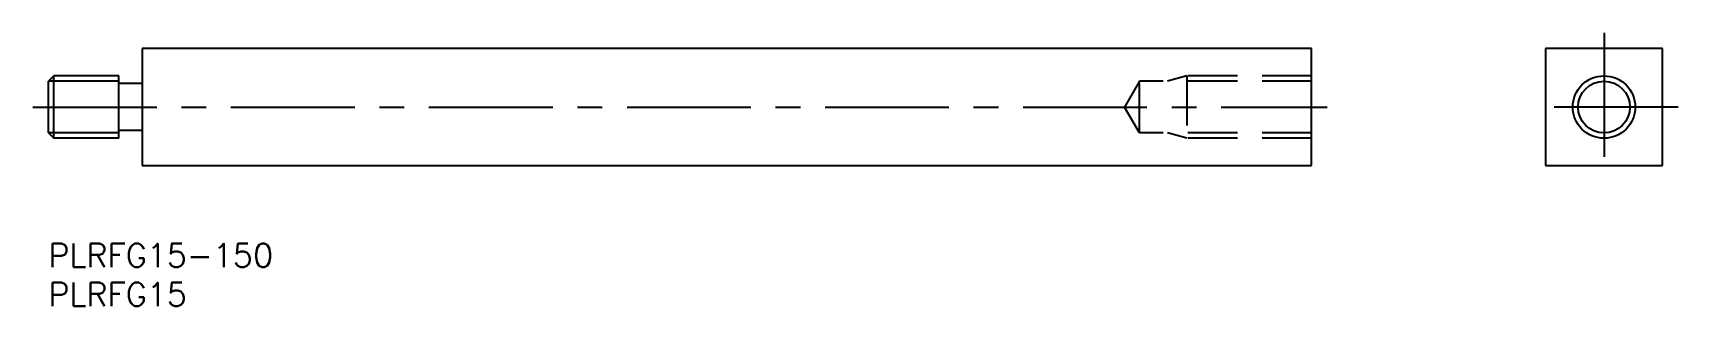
# Model space of a CAD drawing. Extents: x -2 to 209, y -8 to 27.
import ezdxf

# ---------------------------------------------------------------- set-up
doc = ezdxf.new("R2010")
doc.units = 0
doc.header["$LTSCALE"] = 0.5
doc.linetypes.add('CENTER', pattern=[50.8, 31.75, -6.35, 6.35, -6.35])
doc.linetypes.add('DASHED', pattern=[19.05, 12.7, -6.35])
for name, color, linetype in [('MSM_CENTER', 1, 'CENTER'), ('MSM_CONTINUOUS', 7, 'CONTINUOUS'), ('MSM_DASHED', 4, 'DASHED'), ('MSM_NARROW', 5, 'CONTINUOUS'), ('MSM_PART_NUMBER', 7, 'CONTINUOUS')]:
    doc.layers.add(name, color=color, linetype=linetype)
doc.styles.get("Standard").update_dxf_attribs({"font": 'txt.shx', "height": 3, "bigfont": 'bigfont.shx'})

# ---------------------------------------------------------------- blocks, each defined once
blk = doc.blocks.new('*U4')
at = {"layer": 'MSM_PART_NUMBER'}
blk.add_text('PLRFG15-150', height=3, dxfattribs=at).set_placement((0, -3))
blk = doc.blocks.new('*U5')
at = {"layer": 'MSM_PART_NUMBER'}
blk.add_text('PLRFG15', height=3, dxfattribs=at).set_placement((0, -8))

msp = doc.modelspace()

# ---------------------------------------------------------------- linework, layer by layer
at = {"layer": 'MSM_CENTER'}
for p, q in [((199.5, 27), (199.5, 8)), ((-2, 17.5), (164, 17.5)), ((209, 17.5), (190, 17.5))]:
    msp.add_line(p, q, dxfattribs=at)
at = {"layer": 'MSM_CONTINUOUS'}
for p, q in [((162, 25), (12, 25)), ((12, 25), (12, 10)), ((162, 10), (162, 25)), ((207, 25), (192, 25)), ((192, 25), (192, 10)), ((207, 10), (207, 25)), ((0.68, 21.5), (0, 20.82)), ((9, 21.5), (0.68, 21.5)), ((0.68, 13.5), (0.68, 21.5)), ((9, 13.5), (9, 21.5)), ((0, 14.18), (0, 20.82)), ((12, 20.5), (9, 20.5)), ((0, 14.18), (0.68, 13.5)), ((9, 13.5), (0.68, 13.5)), ((12, 14.5), (9, 14.5)), ((12, 10), (162, 10)), ((192, 10), (207, 10))]:
    msp.add_line(p, q, dxfattribs=at)
msp.add_circle((199.5, 17.5), 3.32, dxfattribs=at)
at = {"layer": 'MSM_DASHED'}
for p, q in [((146, 21.5), (143.5, 20.82)), ((162, 21.5), (146, 21.5)), ((146, 21.5), (146, 13.5)), ((139.92, 20.82), (138, 17.5)), ((139.92, 14.18), (139.92, 20.82)), ((162, 20.82), (139.92, 20.82)), ((139.92, 14.18), (138, 17.5)), ((162, 14.18), (139.92, 14.18)), ((146, 13.5), (143.5, 14.18)), ((162, 13.5), (146, 13.5))]:
    msp.add_line(p, q, dxfattribs=at)
at = {"layer": 'MSM_NARROW'}
for p, q in [((9, 20.82), (0, 20.82)), ((9, 14.18), (0, 14.18))]:
    msp.add_line(p, q, dxfattribs=at)
msp.add_circle((199.5, 17.5), 4, dxfattribs=at)

# ---------------------------------------------------------------- block references
at = {"layer": 'MSM_CONTINUOUS'}
for name in ['*U4', '*U5']:
    msp.add_blockref(name, (0, 0), dxfattribs=at)

doc.saveas('drawing.dxf')
